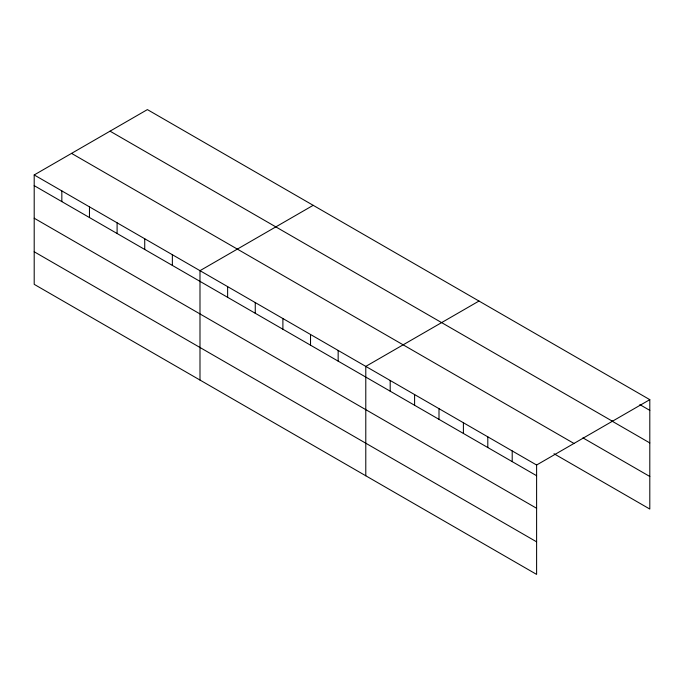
<?xml version="1.0" encoding="UTF-8"?>
<svg xmlns="http://www.w3.org/2000/svg" width="684" height="684" viewBox="0 0 684 684"><rect width="100%" height="100%" fill="white"/><g stroke="black" fill="none" stroke-linecap="round" stroke-linejoin="round"><path stroke-width="1.03" d="M34.2 174.95L536.607 465.017L536.607 574.398L34.2 284.339L34.2 174.95L147.393 109.602L649.8 399.661L649.8 509.05L553.997 453.74M313.187 205.32L199.993 270.676L199.993 380.056M478.98 301.046L365.786 366.393L365.786 475.773M536.607 465.017L649.8 399.661M639.856 404.62L649.8 410.366M110.038 131.166L612.445 421.233M611.838 421.011L649.8 442.933M582.922 437.871L649.8 476.483M71.555 153.387L573.962 443.446M34.2 185.646L536.607 475.713M34.2 218.213L536.607 508.28M34.2 251.772L536.607 541.831M512.205 450.927L512.205 461.623M487.803 436.837L487.803 447.533M463.401 422.746L463.401 433.451M439 408.664L439 419.36M414.598 394.574L414.598 405.27M390.196 380.484L390.196 391.18M338.161 350.439L338.161 361.135M310.527 334.485L310.527 345.181M282.894 318.53L282.894 329.235M255.26 302.576L255.26 313.281M227.627 286.63L227.627 297.326M172.359 254.722L172.359 265.418M144.726 238.767L144.726 249.463M117.101 222.813L117.101 233.509M89.467 206.859L89.467 217.555M61.834 190.904L61.834 201.6"/></g></svg>
